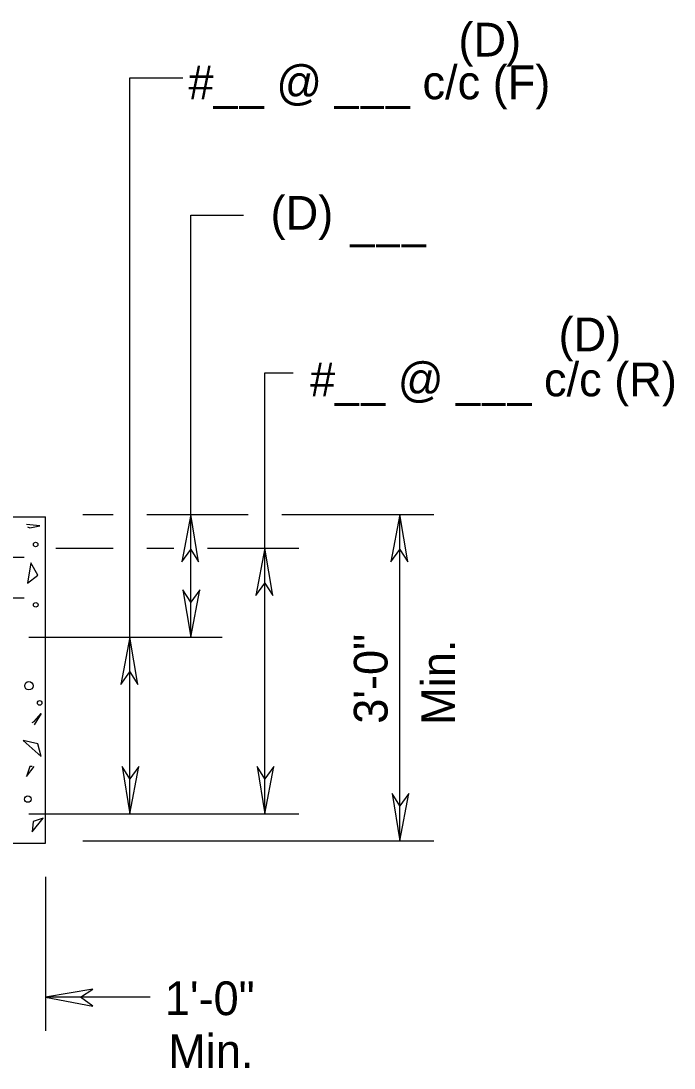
# Model space of a CAD drawing. Extents: x 499999.87 to 500002.82, y 499999.95 to 500001.79.
# Drawn here: x 500000.7264 to 500000.9169, y 500000.3704 to 500000.6757 of the extents above; entities that cross this region are included whole.
import ezdxf

# ---------------------------------------------------------------- set-up
doc = ezdxf.new("R2010")
doc.units = 0
for name, color, linetype in [('1', 7, 'Continuous'), ('2', 7, 'Continuous'), ('5', 7, 'Continuous')]:
    doc.layers.add(name, color=color, linetype=linetype)

msp = doc.modelspace()

# ---------------------------------------------------------------- linework, layer by layer
at = {"layer": '1'}
for p, q in [((500000.7582, 500000.49606), (500000.7582, 500000.65912)), ((500000.7582, 500000.65912), (500000.77362, 500000.65912)), ((500000.77592, 500000.53182), (500000.77592, 500000.61909)), ((500000.77592, 500000.61909), (500000.79134, 500000.61909)), ((500000.79757, 500000.57316), (500000.80577, 500000.57316)), ((500000.79757, 500000.52198), (500000.79757, 500000.57316)), ((500000.49442, 500000.53117), (500000.7336, 500000.53117)), ((500000.7336, 500000.43602), (500000.7336, 500000.53117)), ((500000.74442, 500000.53182), (500000.75328, 500000.53182)), ((500000.76312, 500000.53182), (500000.79265, 500000.53182)), ((500000.77592, 500000.49606), (500000.77592, 500000.53182)), ((500000.80249, 500000.53182), (500000.84678, 500000.53182)), ((500000.83694, 500000.43668), (500000.83694, 500000.53182)), ((500000.73655, 500000.52198), (500000.75328, 500000.52198)), ((500000.76312, 500000.52198), (500000.771, 500000.52198)), ((500000.78084, 500000.52198), (500000.80741, 500000.52198)), ((500000.79757, 500000.44455), (500000.79757, 500000.52198)), ((500000.64042, 500000.51936), (500000.72736, 500000.51936)), ((500000.64042, 500000.50755), (500000.72736, 500000.50755)), ((500000.72867, 500000.49606), (500000.7851, 500000.49606)), ((500000.7582, 500000.44455), (500000.7582, 500000.49606)), ((500000.72867, 500000.44455), (500000.80741, 500000.44455)), ((500000.70833, 500000.43602), (500000.7336, 500000.43602)), ((500000.74442, 500000.43668), (500000.84678, 500000.43668)), ((500000.7336, 500000.42618), (500000.7336, 500000.38123))]:
    msp.add_line(p, q, dxfattribs=at)
for points in [[(500000.77592, 500000.53182), (500000.77329, 500000.51804), (500000.77592, 500000.52165), (500000.77822, 500000.51804)], [(500000.83694, 500000.53182), (500000.83432, 500000.51804), (500000.83694, 500000.52165), (500000.83924, 500000.51804)], [(500000.79757, 500000.52198), (500000.79495, 500000.5082), (500000.79757, 500000.51181), (500000.79987, 500000.5082)], [(500000.77592, 500000.49606), (500000.77854, 500000.50984), (500000.77592, 500000.50623), (500000.77362, 500000.50984)], [(500000.7582, 500000.49606), (500000.75558, 500000.48228), (500000.7582, 500000.48589), (500000.7605, 500000.48228)], [(500000.7582, 500000.44455), (500000.76083, 500000.45833), (500000.7582, 500000.45472), (500000.75591, 500000.45833)], [(500000.79757, 500000.44455), (500000.8002, 500000.45833), (500000.79757, 500000.45472), (500000.79528, 500000.45833)], [(500000.83694, 500000.43668), (500000.83957, 500000.45046), (500000.83694, 500000.44685), (500000.83465, 500000.45046)], [(500000.7336, 500000.39108), (500000.74738, 500000.38845), (500000.74377, 500000.39108), (500000.74738, 500000.39337)]]:
    msp.add_lwpolyline(points, close=True, dxfattribs=at)
at = {"layer": '2'}
for p, q in [((500000.73196, 500000.52854), (500000.72802, 500000.52887)), ((500000.72835, 500000.52822), (500000.729, 500000.52789)), ((500000.729, 500000.52789), (500000.73196, 500000.52854)), ((500000.72933, 500000.51772), (500000.72835, 500000.51181)), ((500000.7313, 500000.51411), (500000.72933, 500000.51772)), ((500000.72835, 500000.51181), (500000.7313, 500000.51411)), ((500000.73031, 500000.47146), (500000.73228, 500000.47375)), ((500000.73228, 500000.47375), (500000.73031, 500000.47047)), ((500000.72966, 500000.47113), (500000.73031, 500000.47146)), ((500000.7313, 500000.4649), (500000.72703, 500000.46588)), ((500000.72703, 500000.46588), (500000.73228, 500000.46129)), ((500000.73228, 500000.46129), (500000.7313, 500000.4649)), ((500000.729, 500000.45833), (500000.72802, 500000.45538)), ((500000.72802, 500000.45538), (500000.73031, 500000.45833)), ((500000.72966, 500000.45833), (500000.729, 500000.45833)), ((500000.72966, 500000.4393), (500000.73294, 500000.44324)), ((500000.72999, 500000.44226), (500000.72966, 500000.4393)), ((500000.73294, 500000.44324), (500000.72999, 500000.44226))]:
    msp.add_line(p, q, dxfattribs=at)
for centre, radius in [((500000.73069, 500000.52306), 0.00066), ((500000.73073, 500000.50548), 0.00066), ((500000.72873, 500000.48188), 0.00122), ((500000.73187, 500000.47687), 0.00066), ((500000.72843, 500000.44882), 0.000934)]:
    msp.add_circle(centre, radius, dxfattribs=at)
at = {"layer": '5'}
msp.add_line((500000.76411, 500000.39108), (500000.7336, 500000.39108), dxfattribs=at)

# ---------------------------------------------------------------- texts
at = {"layer": '1'}
for s, p in [('3\'-0"', (500000.83333, 500000.4708)), ('Min.', (500000.85302, 500000.47047))]:
    msp.add_text(s, height=0.009843, rotation=90, dxfattribs=at).set_placement(p)
for s, p in [('1\'-0"', (500000.76837, 500000.38583)), ('Min.', (500000.76936, 500000.37041))]:
    msp.add_text(s, height=0.009843, dxfattribs=at).set_placement(p)
at = {"layer": '2'}
for s, height, p in [('(D)', 0.009843, (500000.854, 500000.66535)), ('#__ @ ___ c/c (F)', 0.0098425, (500000.77526, 500000.65289)), ('(D)', 0.009843, (500000.79921, 500000.61483)), ('___', 0.009843, (500000.82251, 500000.61253)), ('(D)', 0.009843, (500000.8832, 500000.5794)), ('#__ @ ___ c/c (R)', 0.0098425, (500000.8107, 500000.56627))]:
    msp.add_text(s, height=height, dxfattribs=at).set_placement(p)

doc.saveas('drawing.dxf')
